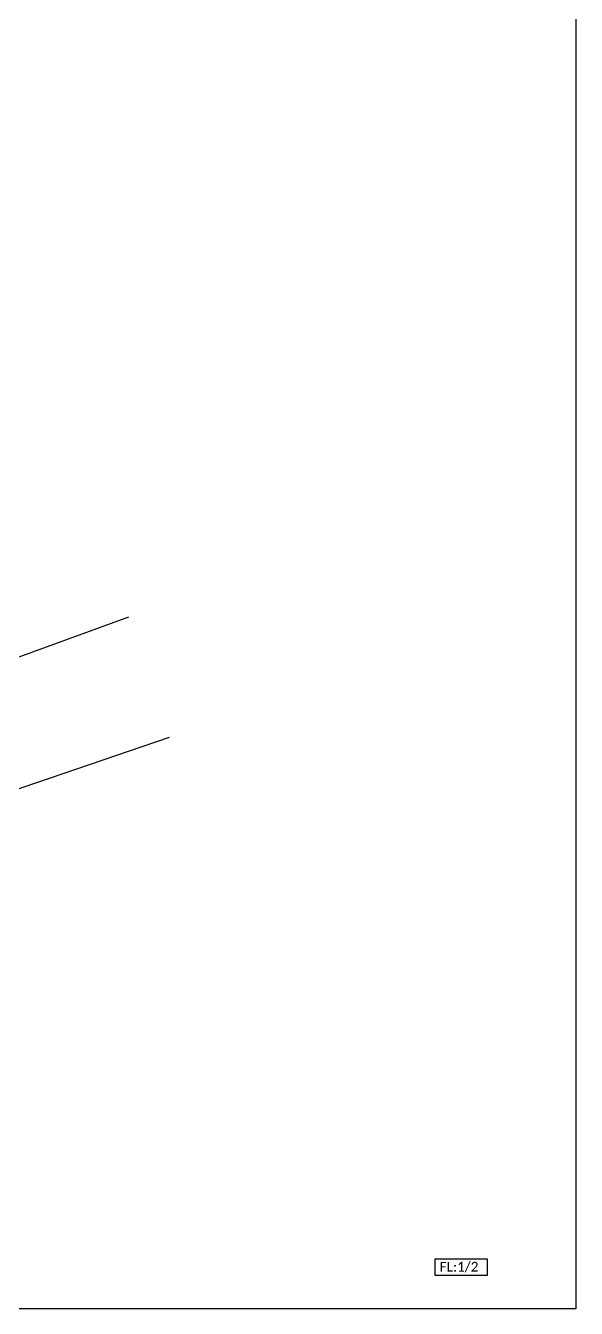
# Model space of a CAD drawing. Header units: metres. Extents: x -1286 to 457, y -500 to 94.
# Drawn here: x -614 to -445.1, y -499.8 to -105.8 of the extents above; entities that cross this region are included whole.
import ezdxf

# ---------------------------------------------------------------- set-up
doc = ezdxf.new("R2010")
doc.units = ezdxf.units.M
doc.layers.add('QUADRA', color=7, linetype='Continuous')
doc.styles.add('WMF-Calibri0', font='calibri.ttf')

msp = doc.modelspace()

# ---------------------------------------------------------------- linework, layer by layer
msp.add_lwpolyline([(-1286.07, -499.81), (-445.07, -499.81), (-445.07, 94.19), (-1286.07, 94.19)], close=True)
at = {"color": 7}
msp.add_lwpolyline([(-488.37, -484.64), (-472.44, -484.64), (-472.44, -489.7), (-488.37, -489.7)], close=True, dxfattribs=at)
at = {"layer": 'QUADRA', "color": 4}
for points in [[(-756.6, -109.76), (-718.21, -218.7), (-677.45, -317.78), (-676.78, -318.84), (-675.81, -319.67), (-674.6, -320.16), (-673.3, -320.28), (-671.99, -320.03), (-582.42, -287.41)], [(-569.97, -324.48), (-635.31, -346.82), (-646.72, -351.05), (-647.83, -351.7), (-648.76, -352.55), (-649.5, -353.57), (-649.99, -354.7), (-650.2, -355.91), (-650.14, -357.11), (-649.81, -358.29), (-636.84, -390.59)]]:
    msp.add_lwpolyline(points, dxfattribs=at)

# ---------------------------------------------------------------- texts
at = {"style": 'WMF-Calibri0'}
msp.add_text('FL:1/2', height=3, dxfattribs=at).set_placement((-487.02, -488.52))

doc.saveas('drawing.dxf')
